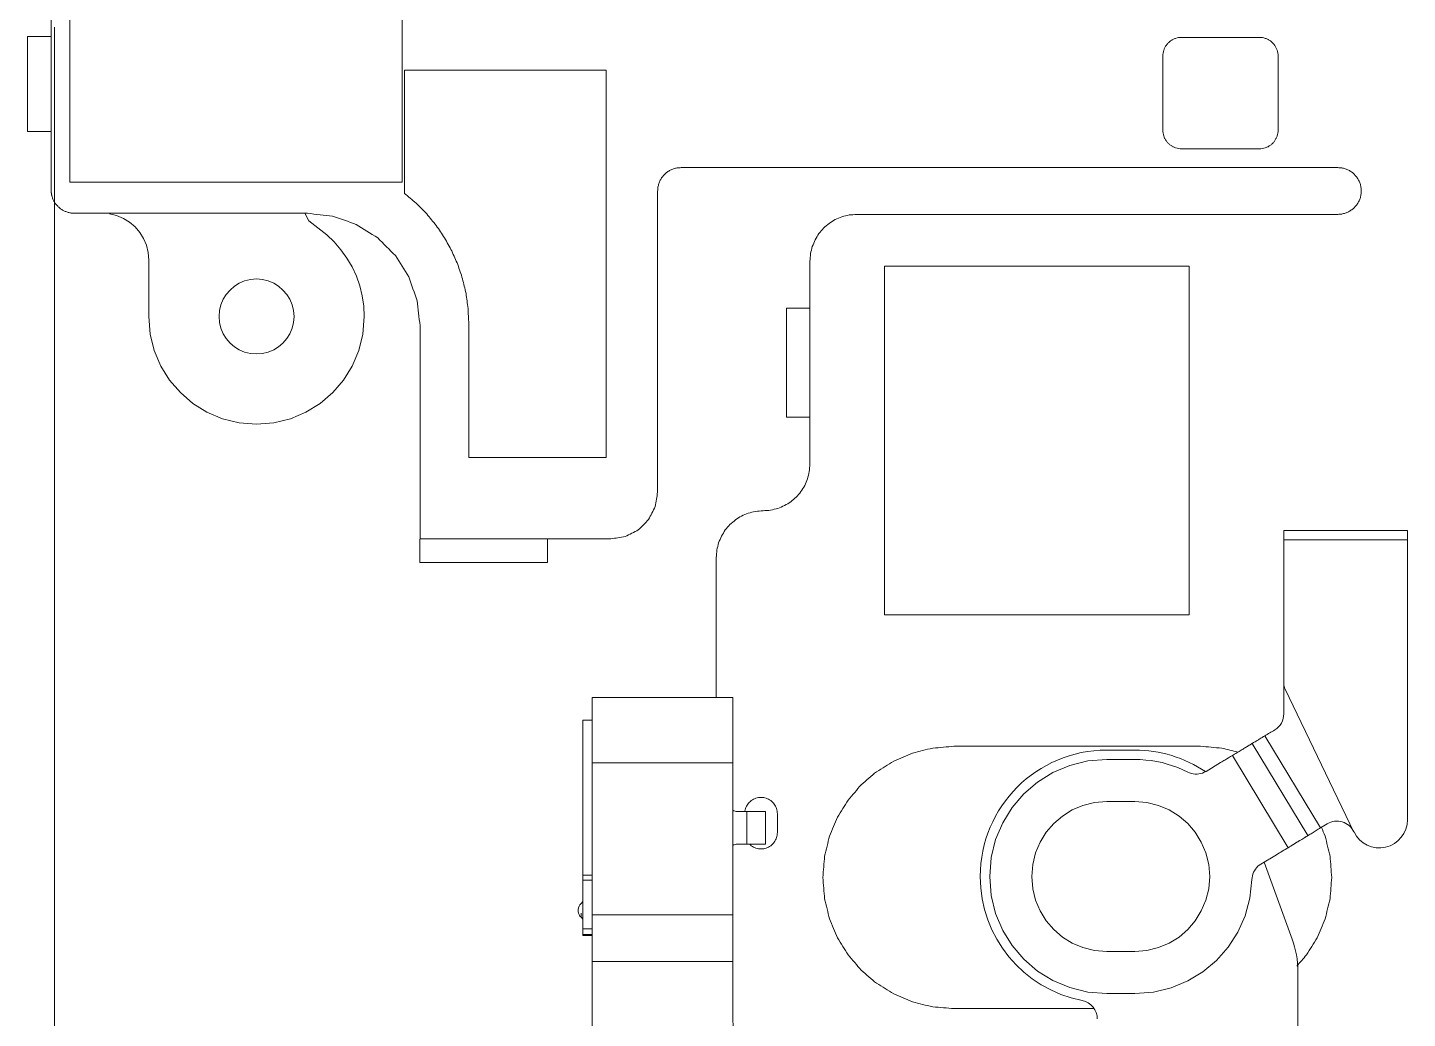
# Model space of a CAD drawing. Header units: millimetres. Extents: x 1863 to 2194, y 977 to 1295.
# Drawn here: x 2043.68 to 2058.41, y 1206.16 to 1216.73 of the extents above; entities that cross this region are included whole.
import ezdxf

# ---------------------------------------------------------------- set-up
doc = ezdxf.new("R2010")
doc.units = ezdxf.units.MM
doc.linetypes.add('CENTERX2', pattern=[101.6, 63.5, -12.7, 12.7, -12.7])
doc.layers.add('05 Tray 實際版框', color=220, linetype='Continuous', lineweight=25)
doc.layers.add('2', color=7, linetype='Continuous', true_color=0xffffff)

msp = doc.modelspace()

# ---------------------------------------------------------------- linework, layer by layer
at = {"layer": '05 Tray 實際版框', "linetype": 'CENTERX2', "lineweight": 0, "ltscale": 0.2}
msp.add_line((2043.966, 1257.38), (2043.966, 977.019), dxfattribs=at)
at = {"layer": '2', "color": 35, "linetype": 'Continuous', "lineweight": 18}
for p, q in [((2043.68, 1216.64), (2043.68, 1215.627)), ((2043.93, 1216.64), (2043.68, 1216.64)), ((2043.68, 1215.627), (2043.93, 1215.627)), ((2044.63, 1214.727), (2044.553, 1214.746)), ((2044.702, 1214.697), (2044.63, 1214.727)), ((2044.768, 1214.656), (2044.702, 1214.697)), ((2046.637, 1214.752), (2046.68, 1214.67)), ((2044.826, 1214.606), (2044.768, 1214.656)), ((2044.876, 1214.548), (2044.826, 1214.606)), ((2044.917, 1214.482), (2044.876, 1214.548)), ((2046.68, 1214.67), (2046.872, 1214.522)), ((2044.947, 1214.411), (2044.917, 1214.482)), ((2044.966, 1214.334), (2044.947, 1214.411)), ((2046.872, 1214.522), (2046.952, 1214.446)), ((2046.952, 1214.446), (2047.024, 1214.363)), ((2044.973, 1214.253), (2044.966, 1214.334)), ((2044.973, 1213.65), (2044.973, 1214.253)), ((2047.024, 1214.363), (2047.088, 1214.274)), ((2047.088, 1214.274), (2047.143, 1214.18)), ((2047.143, 1214.18), (2047.189, 1214.08)), ((2045.887, 1213.973), (2045.84, 1213.933)), ((2045.939, 1214.006), (2045.887, 1213.973)), ((2045.996, 1214.03), (2045.939, 1214.006)), ((2046.058, 1214.046), (2045.996, 1214.03)), ((2046.123, 1214.051), (2046.058, 1214.046)), ((2046.187, 1214.046), (2046.123, 1214.051)), ((2046.249, 1214.03), (2046.187, 1214.046)), ((2046.306, 1214.006), (2046.249, 1214.03)), ((2046.359, 1213.973), (2046.306, 1214.006)), ((2046.405, 1213.933), (2046.359, 1213.973)), ((2047.189, 1214.08), (2047.225, 1213.977)), ((2047.225, 1213.977), (2047.251, 1213.871)), ((2045.767, 1213.834), (2045.743, 1213.776)), ((2045.8, 1213.886), (2045.767, 1213.834)), ((2045.84, 1213.933), (2045.8, 1213.886)), ((2046.445, 1213.886), (2046.405, 1213.933)), ((2046.478, 1213.834), (2046.445, 1213.886)), ((2046.502, 1213.776), (2046.478, 1213.834)), ((2047.251, 1213.871), (2047.267, 1213.761)), ((2044.988, 1213.463), (2044.973, 1213.65)), ((2045.728, 1213.715), (2045.723, 1213.65)), ((2045.723, 1213.65), (2045.728, 1213.585)), ((2045.743, 1213.776), (2045.728, 1213.715)), ((2046.517, 1213.715), (2046.502, 1213.776)), ((2046.523, 1213.65), (2046.517, 1213.715)), ((2046.517, 1213.585), (2046.523, 1213.65)), ((2047.272, 1213.65), (2047.257, 1213.463)), ((2047.267, 1213.761), (2047.272, 1213.65)), ((2052.029, 1213.74), (2051.779, 1213.74)), ((2051.779, 1213.74), (2051.779, 1212.575)), ((2045.728, 1213.585), (2045.743, 1213.524)), ((2045.743, 1213.524), (2045.767, 1213.466)), ((2046.478, 1213.466), (2046.502, 1213.524)), ((2046.502, 1213.524), (2046.517, 1213.585)), ((2045.032, 1213.286), (2044.988, 1213.463)), ((2045.767, 1213.466), (2045.8, 1213.414)), ((2045.8, 1213.414), (2045.84, 1213.367)), ((2045.84, 1213.367), (2045.887, 1213.327)), ((2046.359, 1213.327), (2046.405, 1213.367)), ((2046.405, 1213.367), (2046.445, 1213.414)), ((2046.445, 1213.414), (2046.478, 1213.466)), ((2047.257, 1213.463), (2047.214, 1213.286)), ((2045.101, 1213.121), (2045.032, 1213.286)), ((2045.887, 1213.327), (2045.939, 1213.294)), ((2045.939, 1213.294), (2045.996, 1213.27)), ((2045.996, 1213.27), (2046.058, 1213.255)), ((2046.058, 1213.255), (2046.123, 1213.25)), ((2046.123, 1213.25), (2046.187, 1213.255)), ((2046.187, 1213.255), (2046.249, 1213.27)), ((2046.249, 1213.27), (2046.306, 1213.294)), ((2046.306, 1213.294), (2046.359, 1213.327)), ((2047.214, 1213.286), (2047.144, 1213.121)), ((2045.195, 1212.971), (2045.101, 1213.121)), ((2047.144, 1213.121), (2047.051, 1212.971)), ((2045.31, 1212.837), (2045.195, 1212.971)), ((2047.051, 1212.971), (2046.936, 1212.837)), ((2045.444, 1212.722), (2045.31, 1212.837)), ((2046.936, 1212.837), (2046.802, 1212.722)), ((2045.594, 1212.628), (2045.444, 1212.722)), ((2045.759, 1212.559), (2045.594, 1212.628)), ((2046.651, 1212.628), (2046.486, 1212.559)), ((2046.802, 1212.722), (2046.651, 1212.628)), ((2045.936, 1212.515), (2045.759, 1212.559)), ((2046.123, 1212.5), (2045.936, 1212.515)), ((2046.309, 1212.515), (2046.123, 1212.5)), ((2046.486, 1212.559), (2046.309, 1212.515)), ((2051.779, 1212.575), (2052.029, 1212.575)), ((2057.087, 1211.365), (2057.087, 1209.408)), ((2057.087, 1211.365), (2058.407, 1211.365)), ((2058.407, 1211.365), (2058.407, 1208.277)), ((2047.867, 1211.025), (2047.867, 1211.274)), ((2049.227, 1211.276), (2049.227, 1211.025)), ((2058.407, 1211.265), (2057.087, 1211.265)), ((2049.227, 1211.025), (2047.867, 1211.025)), ((2057.101, 1209.67), (2057.836, 1208.146)), ((2051.207, 1209.581), (2049.707, 1209.581)), ((2049.707, 1209.581), (2049.707, 1205.661)), ((2051.207, 1209.581), (2051.207, 1206.161)), ((2049.707, 1209.341), (2049.607, 1209.341)), ((2049.607, 1209.341), (2049.607, 1207.041)), ((2057.345, 1208.108), (2056.75, 1209.092)), ((2056.884, 1209.173), (2057.479, 1208.19)), ((2055.197, 1209.021), (2055.497, 1209.021)), ((2057.134, 1207.979), (2056.538, 1208.963)), ((2056.585, 1208.991), (2056.589, 1208.994)), ((2051.207, 1208.886), (2049.707, 1208.886)), ((2054.623, 1208.781), (2054.802, 1208.857)), ((2054.802, 1208.857), (2054.994, 1208.905)), ((2054.994, 1208.905), (2055.197, 1208.921)), ((2055.197, 1208.921), (2055.497, 1208.921)), ((2055.497, 1208.921), (2055.556, 1208.92)), ((2055.556, 1208.92), (2055.615, 1208.915)), ((2055.615, 1208.915), (2055.673, 1208.908)), ((2055.673, 1208.908), (2055.73, 1208.899)), ((2055.73, 1208.899), (2055.788, 1208.887)), ((2055.788, 1208.887), (2055.844, 1208.872)), ((2055.844, 1208.872), (2055.9, 1208.854)), ((2055.9, 1208.854), (2055.955, 1208.834)), ((2055.955, 1208.834), (2056.009, 1208.811)), ((2056.009, 1208.811), (2056.062, 1208.786)), ((2056.062, 1208.786), (2056.081, 1208.777)), ((2056.239, 1208.784), (2056.257, 1208.794)), ((2056.257, 1208.794), (2056.413, 1208.888)), ((2054.313, 1208.555), (2054.459, 1208.68)), ((2054.459, 1208.68), (2054.623, 1208.781)), ((2056.081, 1208.777), (2056.101, 1208.771)), ((2056.101, 1208.771), (2056.12, 1208.767)), ((2056.12, 1208.767), (2056.141, 1208.765)), ((2056.141, 1208.765), (2056.161, 1208.764)), ((2056.161, 1208.764), (2056.181, 1208.766)), ((2056.181, 1208.766), (2056.201, 1208.77)), ((2056.201, 1208.77), (2056.22, 1208.776)), ((2056.22, 1208.776), (2056.239, 1208.784)), ((2054.189, 1208.409), (2054.313, 1208.555)), ((2051.557, 1208.366), (2051.257, 1208.366)), ((2051.334, 1208.366), (2051.334, 1208.369)), ((2051.357, 1208.366), (2051.357, 1208.016)), ((2051.557, 1208.016), (2051.557, 1208.366)), ((2054.087, 1208.245), (2054.189, 1208.409)), ((2054.725, 1208.317), (2054.829, 1208.382)), ((2054.829, 1208.382), (2054.944, 1208.43)), ((2054.944, 1208.43), (2055.067, 1208.46)), ((2055.067, 1208.46), (2055.197, 1208.471)), ((2055.197, 1208.471), (2055.497, 1208.471)), ((2055.497, 1208.471), (2055.627, 1208.46)), ((2055.627, 1208.46), (2055.75, 1208.43)), ((2055.75, 1208.43), (2055.865, 1208.382)), ((2055.865, 1208.382), (2055.969, 1208.316)), ((2054.011, 1208.066), (2054.087, 1208.245)), ((2054.552, 1208.143), (2054.632, 1208.237)), ((2054.632, 1208.237), (2054.725, 1208.317)), ((2055.969, 1208.316), (2056.063, 1208.237)), ((2056.063, 1208.237), (2056.142, 1208.143)), ((2053.964, 1207.874), (2054.011, 1208.066)), ((2054.487, 1208.039), (2054.552, 1208.143)), ((2056.142, 1208.143), (2056.207, 1208.039)), ((2051.257, 1208.016), (2051.557, 1208.016)), ((2054.408, 1207.801), (2054.438, 1207.924)), ((2054.438, 1207.924), (2054.487, 1208.039)), ((2056.207, 1208.039), (2056.256, 1207.924)), ((2056.256, 1207.924), (2056.286, 1207.801)), ((2057.009, 1207.904), (2056.843, 1207.804)), ((2057.185, 1208.011), (2057.18, 1208.008)), ((2053.948, 1207.671), (2053.964, 1207.874)), ((2054.398, 1207.671), (2054.408, 1207.801)), ((2056.286, 1207.801), (2056.297, 1207.671)), ((2056.797, 1207.765), (2056.784, 1207.75)), ((2056.811, 1207.78), (2056.797, 1207.765)), ((2056.826, 1207.793), (2056.811, 1207.78)), ((2056.843, 1207.804), (2056.826, 1207.793)), ((2057.177, 1207.002), (2056.878, 1207.825)), ((2049.707, 1207.687), (2049.607, 1207.687)), ((2049.607, 1207.632), (2049.707, 1207.632)), ((2053.964, 1207.468), (2053.948, 1207.671)), ((2054.408, 1207.541), (2054.398, 1207.671)), ((2056.297, 1207.671), (2056.286, 1207.541)), ((2056.747, 1207.638), (2056.726, 1207.439)), ((2056.748, 1207.658), (2056.747, 1207.638)), ((2056.752, 1207.678), (2056.748, 1207.658)), ((2056.757, 1207.697), (2056.752, 1207.678)), ((2056.765, 1207.716), (2056.757, 1207.697)), ((2056.774, 1207.733), (2056.765, 1207.716)), ((2056.784, 1207.75), (2056.774, 1207.733)), ((2054.011, 1207.276), (2053.964, 1207.468)), ((2054.438, 1207.418), (2054.408, 1207.541)), ((2056.286, 1207.541), (2056.256, 1207.418)), ((2049.557, 1207.319), (2049.557, 1207.299)), ((2054.487, 1207.303), (2054.438, 1207.418)), ((2056.256, 1207.418), (2056.207, 1207.303)), ((2056.726, 1207.439), (2056.675, 1207.251)), ((2049.588, 1207.279), (2049.588, 1207.236)), ((2049.707, 1207.263), (2051.207, 1207.263)), ((2054.087, 1207.096), (2054.011, 1207.276)), ((2054.552, 1207.198), (2054.487, 1207.303)), ((2054.632, 1207.105), (2054.552, 1207.198)), ((2056.142, 1207.198), (2056.063, 1207.105)), ((2056.207, 1207.303), (2056.142, 1207.198)), ((2056.675, 1207.251), (2056.597, 1207.076)), ((2049.707, 1207.111), (2049.607, 1207.111)), ((2049.607, 1207.052), (2049.707, 1207.052)), ((2049.607, 1207.041), (2049.707, 1207.041)), ((2054.189, 1206.933), (2054.087, 1207.096)), ((2054.725, 1207.025), (2054.632, 1207.105)), ((2054.829, 1206.96), (2054.725, 1207.025)), ((2055.969, 1207.025), (2055.865, 1206.96)), ((2056.063, 1207.105), (2055.969, 1207.025)), ((2056.597, 1207.076), (2056.494, 1206.917)), ((2054.313, 1206.787), (2054.189, 1206.933)), ((2054.944, 1206.912), (2054.829, 1206.96)), ((2055.067, 1206.881), (2054.944, 1206.912)), ((2055.197, 1206.871), (2055.067, 1206.881)), ((2055.627, 1206.881), (2055.497, 1206.871)), ((2055.75, 1206.912), (2055.627, 1206.881)), ((2055.865, 1206.96), (2055.75, 1206.912)), ((2056.494, 1206.917), (2056.369, 1206.776)), ((2051.207, 1206.763), (2049.707, 1206.763)), ((2054.459, 1206.662), (2054.313, 1206.787)), ((2055.497, 1206.871), (2055.197, 1206.871)), ((2056.369, 1206.776), (2056.224, 1206.654)), ((2054.623, 1206.561), (2054.459, 1206.662)), ((2056.224, 1206.654), (2056.062, 1206.556)), ((2057.237, 1205.351), (2057.237, 1206.66)), ((2054.802, 1206.485), (2054.623, 1206.561)), ((2054.994, 1206.437), (2054.802, 1206.485)), ((2055.197, 1206.421), (2054.994, 1206.437)), ((2055.696, 1206.437), (2055.497, 1206.421)), ((2055.886, 1206.483), (2055.696, 1206.437)), ((2056.062, 1206.556), (2055.886, 1206.483)), ((2055.497, 1206.421), (2055.197, 1206.421))]:
    msp.add_line(p, q, dxfattribs=at)
for centre, radius, start, end in [((2057.237, 1209.735), 0.15, 180, 205.7479), ((2056.887, 1209.408), 0.2, 301.0877, 0), ((2055.197, 1207.671), 1.35, 90, 179.9998), ((2055.497, 1207.671), 1.35, 56.0205, 90), ((2051.257, 1208.466), 0.1, 239.9988, 270), ((2057.655, 1208.062), 0.2, 25.7462, 121.2637), ((2058.107, 1208.277), 0.3, 205.7462, 0), ((2051.257, 1207.916), 0.1, 90, 120.0012), ((2055.197, 1207.671), 1.35, 180.0002, 258.841), ((2049.637, 1207.319), 0.08, 127.9799, 180), ((2049.557, 1207.422), 0.05, 307.9799, 0), ((2049.637, 1207.299), 0.08, 180, 232.0201), ((2049.557, 1207.197), 0.05, 0, 52.0201), ((2056.237, 1206.66), 1, 0.0002, 20), ((2054.897, 1206.15), 0.2, 0.001, 78.841), ((2051.907, 1206.161), 0.7, 179.9995, 270)]:
    msp.add_arc(centre, radius, start, end, dxfattribs=at)
for points, degree in [([(2043.93, 1217.266), (2043.93, 1215.002)], 1), ([(2044.13, 1217.265), (2044.13, 1215.085)], 1), ([(2047.679, 1215.085), (2047.679, 1217.265)], 1), ([(2055.854, 1216.572), (2055.862, 1216.578), (2055.87, 1216.585), (2055.878, 1216.592)], 3), ([(2055.878, 1216.592), (2055.886, 1216.597), (2055.895, 1216.602), (2055.904, 1216.608)], 3), ([(2055.904, 1216.608), (2055.914, 1216.612), (2055.923, 1216.616), (2055.933, 1216.62)], 3), ([(2055.933, 1216.62), (2055.943, 1216.623), (2055.953, 1216.625), (2055.964, 1216.628)], 3), ([(2055.964, 1216.628), (2055.974, 1216.628), (2055.985, 1216.629), (2055.996, 1216.63)], 3), ([(2055.996, 1216.63), (2056.827, 1216.63)], 1), ([(2056.827, 1216.63), (2056.838, 1216.629), (2056.849, 1216.628), (2056.859, 1216.628)], 3), ([(2056.859, 1216.628), (2056.87, 1216.625), (2056.88, 1216.623), (2056.89, 1216.62)], 3), ([(2056.89, 1216.62), (2056.9, 1216.616), (2056.909, 1216.612), (2056.919, 1216.608)], 3), ([(2056.919, 1216.608), (2056.928, 1216.602), (2056.936, 1216.597), (2056.945, 1216.592)], 3), ([(2056.945, 1216.592), (2056.953, 1216.585), (2056.96, 1216.578), (2056.968, 1216.572)], 3), ([(2055.796, 1216.43), (2055.796, 1216.441), (2055.797, 1216.452), (2055.798, 1216.463)], 3), ([(2055.798, 1216.463), (2055.801, 1216.473), (2055.803, 1216.483), (2055.806, 1216.493)], 3), ([(2055.806, 1216.493), (2055.81, 1216.503), (2055.814, 1216.513), (2055.818, 1216.522)], 3), ([(2055.818, 1216.522), (2055.823, 1216.531), (2055.829, 1216.54), (2055.834, 1216.548)], 3), ([(2055.834, 1216.548), (2055.841, 1216.556), (2055.848, 1216.564), (2055.854, 1216.572)], 3), ([(2056.968, 1216.572), (2056.975, 1216.564), (2056.981, 1216.556), (2056.988, 1216.548)], 3), ([(2056.988, 1216.548), (2056.993, 1216.54), (2056.999, 1216.531), (2057.004, 1216.522)], 3), ([(2057.004, 1216.522), (2057.008, 1216.513), (2057.012, 1216.503), (2057.016, 1216.493)], 3), ([(2057.016, 1216.493), (2057.019, 1216.483), (2057.021, 1216.473), (2057.024, 1216.463)], 3), ([(2057.024, 1216.463), (2057.025, 1216.452), (2057.026, 1216.441), (2057.026, 1216.43)], 3), ([(2055.796, 1215.641), (2055.796, 1216.43)], 1), ([(2057.026, 1216.43), (2057.026, 1215.641)], 1), ([(2047.702, 1216.28), (2049.854, 1216.28)], 1), ([(2047.702, 1214.964), (2047.702, 1216.28)], 1), ([(2049.854, 1216.28), (2049.854, 1212.145)], 1), ([(2055.798, 1215.608), (2055.797, 1215.619), (2055.796, 1215.63), (2055.796, 1215.641)], 3), ([(2055.806, 1215.577), (2055.803, 1215.588), (2055.801, 1215.598), (2055.798, 1215.608)], 3), ([(2055.818, 1215.549), (2055.814, 1215.558), (2055.81, 1215.568), (2055.806, 1215.577)], 3), ([(2057.016, 1215.577), (2057.012, 1215.568), (2057.008, 1215.558), (2057.004, 1215.549)], 3), ([(2057.024, 1215.608), (2057.021, 1215.598), (2057.019, 1215.588), (2057.016, 1215.577)], 3), ([(2057.026, 1215.641), (2057.026, 1215.63), (2057.025, 1215.619), (2057.024, 1215.608)], 3), ([(2055.834, 1215.522), (2055.829, 1215.531), (2055.823, 1215.54), (2055.818, 1215.549)], 3), ([(2055.854, 1215.499), (2055.848, 1215.507), (2055.841, 1215.515), (2055.834, 1215.522)], 3), ([(2055.878, 1215.479), (2055.87, 1215.486), (2055.862, 1215.493), (2055.854, 1215.499)], 3), ([(2055.904, 1215.463), (2055.895, 1215.468), (2055.886, 1215.474), (2055.878, 1215.479)], 3), ([(2055.933, 1215.451), (2055.923, 1215.455), (2055.914, 1215.459), (2055.904, 1215.463)], 3), ([(2055.964, 1215.443), (2055.953, 1215.446), (2055.943, 1215.448), (2055.933, 1215.451)], 3), ([(2055.996, 1215.441), (2055.985, 1215.442), (2055.974, 1215.442), (2055.964, 1215.443)], 3), ([(2056.827, 1215.441), (2055.996, 1215.441)], 1), ([(2056.859, 1215.443), (2056.849, 1215.442), (2056.838, 1215.442), (2056.827, 1215.441)], 3), ([(2056.89, 1215.451), (2056.88, 1215.448), (2056.87, 1215.446), (2056.859, 1215.443)], 3), ([(2056.919, 1215.463), (2056.909, 1215.459), (2056.9, 1215.455), (2056.89, 1215.451)], 3), ([(2056.945, 1215.479), (2056.936, 1215.474), (2056.928, 1215.468), (2056.919, 1215.463)], 3), ([(2056.968, 1215.499), (2056.96, 1215.493), (2056.953, 1215.486), (2056.945, 1215.479)], 3), ([(2056.988, 1215.522), (2056.981, 1215.515), (2056.975, 1215.507), (2056.968, 1215.499)], 3), ([(2057.004, 1215.549), (2056.999, 1215.54), (2056.993, 1215.531), (2056.988, 1215.522)], 3), ([(2050.432, 1215.105), (2050.438, 1215.116), (2050.445, 1215.127), (2050.452, 1215.138)], 3), ([(2050.452, 1215.138), (2050.46, 1215.148), (2050.469, 1215.158), (2050.477, 1215.167)], 3), ([(2050.477, 1215.167), (2050.487, 1215.176), (2050.496, 1215.184), (2050.506, 1215.192)], 3), ([(2050.506, 1215.192), (2050.517, 1215.199), (2050.528, 1215.206), (2050.539, 1215.213)], 3), ([(2050.539, 1215.213), (2050.551, 1215.218), (2050.563, 1215.223), (2050.575, 1215.228)], 3), ([(2050.575, 1215.228), (2050.587, 1215.231), (2050.6, 1215.234), (2050.613, 1215.237)], 3), ([(2050.613, 1215.237), (2050.627, 1215.238), (2050.64, 1215.239), (2050.654, 1215.24)], 3), ([(2050.654, 1215.24), (2050.835, 1215.24)], 1), ([(2050.835, 1215.24), (2051.203, 1215.24)], 1), ([(2051.203, 1215.24), (2051.571, 1215.24)], 1), ([(2051.571, 1215.24), (2052.659, 1215.24)], 1), ([(2052.659, 1215.24), (2053.105, 1215.24)], 1), ([(2053.105, 1215.24), (2053.551, 1215.24)], 1), ([(2053.551, 1215.24), (2055.422, 1215.24)], 1), ([(2055.422, 1215.24), (2055.559, 1215.24)], 1), ([(2055.559, 1215.24), (2055.695, 1215.24)], 1), ([(2055.695, 1215.24), (2057.665, 1215.24)], 1), ([(2057.665, 1215.24), (2057.678, 1215.239), (2057.692, 1215.238), (2057.705, 1215.237)], 3), ([(2057.705, 1215.237), (2057.718, 1215.234), (2057.731, 1215.231), (2057.743, 1215.228)], 3), ([(2057.743, 1215.228), (2057.755, 1215.223), (2057.767, 1215.218), (2057.779, 1215.213)], 3), ([(2057.779, 1215.213), (2057.79, 1215.206), (2057.801, 1215.199), (2057.812, 1215.192)], 3), ([(2057.812, 1215.192), (2057.822, 1215.184), (2057.831, 1215.176), (2057.841, 1215.167)], 3), ([(2057.841, 1215.167), (2057.849, 1215.158), (2057.858, 1215.148), (2057.866, 1215.138)], 3), ([(2057.866, 1215.138), (2057.873, 1215.127), (2057.88, 1215.116), (2057.886, 1215.105)], 3), ([(2043.93, 1215.002), (2043.93, 1215), (2043.93, 1214.998), (2043.93, 1214.996)], 3), ([(2043.93, 1214.996), (2043.93, 1214.994), (2043.93, 1214.992), (2043.93, 1214.991)], 3), ([(2043.93, 1214.991), (2043.931, 1214.989), (2043.931, 1214.987), (2043.931, 1214.985)], 3), ([(2043.931, 1214.985), (2043.931, 1214.983), (2043.931, 1214.981), (2043.931, 1214.979)], 3), ([(2043.931, 1214.979), (2043.931, 1214.977), (2043.932, 1214.975), (2043.932, 1214.973)], 3), ([(2043.932, 1214.973), (2043.932, 1214.972), (2043.932, 1214.97), (2043.933, 1214.968)], 3), ([(2044.13, 1215.085), (2047.679, 1215.085)], 1), ([(2050.404, 1214.99), (2050.405, 1215.004), (2050.406, 1215.018), (2050.407, 1215.031)], 3), ([(2050.404, 1211.776), (2050.404, 1214.99)], 1), ([(2050.407, 1215.031), (2050.41, 1215.044), (2050.413, 1215.057), (2050.417, 1215.069)], 3), ([(2050.417, 1215.069), (2050.422, 1215.081), (2050.427, 1215.093), (2050.432, 1215.105)], 3), ([(2057.886, 1215.105), (2057.892, 1215.093), (2057.897, 1215.081), (2057.902, 1215.069)], 3), ([(2057.902, 1215.069), (2057.905, 1215.057), (2057.908, 1215.044), (2057.911, 1215.031)], 3), ([(2057.911, 1215.031), (2057.912, 1215.018), (2057.913, 1215.004), (2057.914, 1214.99)], 3), ([(2057.914, 1214.99), (2057.913, 1214.977), (2057.912, 1214.963), (2057.911, 1214.95)], 3), ([(2043.933, 1214.968), (2043.933, 1214.966), (2043.933, 1214.964), (2043.933, 1214.962)], 3), ([(2043.933, 1214.962), (2043.934, 1214.96), (2043.934, 1214.958), (2043.934, 1214.956)], 3), ([(2043.934, 1214.956), (2043.935, 1214.955), (2043.935, 1214.953), (2043.935, 1214.951)], 3), ([(2043.935, 1214.951), (2043.936, 1214.949), (2043.936, 1214.947), (2043.937, 1214.945)], 3), ([(2043.937, 1214.945), (2043.94, 1214.934), (2043.943, 1214.923), (2043.947, 1214.912)], 3), ([(2043.947, 1214.912), (2043.952, 1214.902), (2043.956, 1214.892), (2043.961, 1214.882)], 3), ([(2043.961, 1214.882), (2043.967, 1214.872), (2043.973, 1214.863), (2043.979, 1214.854)], 3), ([(2043.979, 1214.854), (2043.986, 1214.845), (2043.993, 1214.837), (2044.001, 1214.828)], 3), ([(2044.001, 1214.828), (2044.009, 1214.821), (2044.017, 1214.814), (2044.025, 1214.806)], 3), ([(2047.826, 1214.86), (2047.785, 1214.895), (2047.743, 1214.93), (2047.702, 1214.964)], 3), ([(2047.939, 1214.745), (2047.902, 1214.783), (2047.864, 1214.822), (2047.826, 1214.86)], 3), ([(2057.866, 1214.843), (2057.858, 1214.833), (2057.849, 1214.823), (2057.841, 1214.814)], 3), ([(2057.886, 1214.876), (2057.88, 1214.865), (2057.873, 1214.854), (2057.866, 1214.843)], 3), ([(2057.902, 1214.911), (2057.897, 1214.9), (2057.892, 1214.888), (2057.886, 1214.876)], 3), ([(2057.911, 1214.95), (2057.908, 1214.937), (2057.905, 1214.924), (2057.902, 1214.911)], 3), ([(2044.025, 1214.806), (2044.034, 1214.8), (2044.043, 1214.794), (2044.052, 1214.787)], 3), ([(2044.052, 1214.787), (2044.062, 1214.782), (2044.072, 1214.777), (2044.081, 1214.772)], 3), ([(2044.081, 1214.772), (2044.092, 1214.769), (2044.102, 1214.765), (2044.113, 1214.761)], 3), ([(2044.113, 1214.761), (2044.124, 1214.759), (2044.135, 1214.757), (2044.146, 1214.754)], 3), ([(2044.146, 1214.754), (2044.157, 1214.754), (2044.169, 1214.753), (2044.18, 1214.752)], 3), ([(2044.18, 1214.752), (2046.668, 1214.752)], 1), ([(2046.668, 1214.752), (2046.757, 1214.742), (2046.845, 1214.732), (2046.934, 1214.722)], 3), ([(2046.934, 1214.722), (2047.019, 1214.692), (2047.104, 1214.663), (2047.188, 1214.633)], 3), ([(2048.041, 1214.621), (2048.007, 1214.663), (2047.973, 1214.704), (2047.939, 1214.745)], 3), ([(2052.299, 1214.685), (2052.277, 1214.671), (2052.256, 1214.658), (2052.234, 1214.644)], 3), ([(2052.371, 1214.715), (2052.347, 1214.705), (2052.323, 1214.695), (2052.299, 1214.685)], 3), ([(2052.448, 1214.734), (2052.423, 1214.728), (2052.397, 1214.721), (2052.371, 1214.715)], 3), ([(2052.53, 1214.74), (2052.503, 1214.738), (2052.475, 1214.736), (2052.448, 1214.734)], 3), ([(2057.665, 1214.74), (2052.53, 1214.74)], 1), ([(2057.705, 1214.744), (2057.692, 1214.743), (2057.678, 1214.742), (2057.665, 1214.74)], 3), ([(2057.743, 1214.753), (2057.731, 1214.75), (2057.718, 1214.747), (2057.705, 1214.744)], 3), ([(2057.779, 1214.768), (2057.767, 1214.763), (2057.755, 1214.758), (2057.743, 1214.753)], 3), ([(2057.812, 1214.789), (2057.801, 1214.782), (2057.79, 1214.775), (2057.779, 1214.768)], 3), ([(2057.841, 1214.814), (2057.831, 1214.805), (2057.822, 1214.797), (2057.812, 1214.789)], 3), ([(2047.188, 1214.633), (2047.264, 1214.586), (2047.34, 1214.538), (2047.416, 1214.49)], 3), ([(2048.13, 1214.489), (2048.101, 1214.533), (2048.071, 1214.577), (2048.041, 1214.621)], 3), ([(2052.126, 1214.536), (2052.112, 1214.514), (2052.099, 1214.492), (2052.085, 1214.47)], 3), ([(2052.176, 1214.594), (2052.159, 1214.575), (2052.142, 1214.555), (2052.126, 1214.536)], 3), ([(2052.234, 1214.644), (2052.214, 1214.627), (2052.195, 1214.611), (2052.176, 1214.594)], 3), ([(2047.416, 1214.49), (2047.479, 1214.427), (2047.542, 1214.364), (2047.605, 1214.3)], 3), ([(2048.207, 1214.35), (2048.182, 1214.396), (2048.156, 1214.443), (2048.13, 1214.489)], 3), ([(2052.055, 1214.399), (2052.048, 1214.373), (2052.042, 1214.347), (2052.036, 1214.322)], 3), ([(2052.085, 1214.47), (2052.075, 1214.446), (2052.065, 1214.422), (2052.055, 1214.399)], 3), ([(2047.605, 1214.3), (2047.653, 1214.224), (2047.701, 1214.149), (2047.748, 1214.073)], 3), ([(2048.271, 1214.204), (2048.25, 1214.252), (2048.229, 1214.301), (2048.207, 1214.35)], 3), ([(2052.036, 1214.322), (2052.034, 1214.295), (2052.032, 1214.267), (2052.029, 1214.24)], 3), ([(2052.029, 1214.24), (2052.029, 1212.075)], 1), ([(2048.322, 1214.052), (2048.305, 1214.103), (2048.288, 1214.153), (2048.271, 1214.204)], 3), ([(2052.824, 1210.466), (2052.824, 1214.187)], 1), ([(2052.824, 1214.187), (2056.079, 1214.187)], 1), ([(2056.079, 1214.187), (2056.079, 1210.466)], 1), ([(2047.748, 1214.073), (2047.778, 1213.988), (2047.808, 1213.904), (2047.838, 1213.819)], 3), ([(2048.359, 1213.896), (2048.346, 1213.948), (2048.334, 1214), (2048.322, 1214.052)], 3), ([(2047.838, 1213.819), (2047.848, 1213.73), (2047.858, 1213.641), (2047.868, 1213.552)], 3), ([(2048.381, 1213.737), (2048.373, 1213.79), (2048.366, 1213.843), (2048.359, 1213.896)], 3), ([(2048.388, 1213.574), (2048.386, 1213.629), (2048.383, 1213.683), (2048.381, 1213.737)], 3), ([(2047.868, 1213.552), (2047.868, 1211.276)], 1), ([(2048.388, 1212.145), (2048.388, 1213.574)], 1), ([(2049.854, 1212.145), (2048.388, 1212.145)], 1), ([(2052.029, 1212.075), (2052.027, 1212.048), (2052.025, 1212.021), (2052.023, 1211.994)], 3), ([(2052.004, 1211.917), (2051.994, 1211.893), (2051.984, 1211.87), (2051.974, 1211.846)], 3), ([(2052.023, 1211.994), (2052.017, 1211.969), (2052.01, 1211.943), (2052.004, 1211.917)], 3), ([(2050.379, 1211.621), (2050.387, 1211.673), (2050.395, 1211.724), (2050.404, 1211.776)], 3), ([(2051.933, 1211.78), (2051.916, 1211.761), (2051.9, 1211.741), (2051.883, 1211.722)], 3), ([(2051.974, 1211.846), (2051.96, 1211.824), (2051.946, 1211.802), (2051.933, 1211.78)], 3), ([(2050.308, 1211.482), (2050.332, 1211.528), (2050.355, 1211.575), (2050.379, 1211.621)], 3), ([(2051.687, 1211.601), (2051.662, 1211.595), (2051.636, 1211.588), (2051.61, 1211.582)], 3), ([(2051.759, 1211.631), (2051.735, 1211.621), (2051.711, 1211.611), (2051.687, 1211.601)], 3), ([(2051.825, 1211.672), (2051.803, 1211.658), (2051.781, 1211.645), (2051.759, 1211.631)], 3), ([(2051.883, 1211.722), (2051.864, 1211.705), (2051.844, 1211.689), (2051.825, 1211.672)], 3), ([(2050.198, 1211.371), (2050.234, 1211.408), (2050.271, 1211.445), (2050.308, 1211.482)], 3), ([(2051.234, 1211.479), (2051.215, 1211.462), (2051.195, 1211.446), (2051.176, 1211.429)], 3), ([(2051.299, 1211.52), (2051.278, 1211.506), (2051.256, 1211.493), (2051.234, 1211.479)], 3), ([(2051.371, 1211.55), (2051.347, 1211.54), (2051.323, 1211.53), (2051.299, 1211.52)], 3), ([(2051.448, 1211.569), (2051.422, 1211.563), (2051.397, 1211.556), (2051.371, 1211.55)], 3), ([(2051.529, 1211.576), (2051.502, 1211.573), (2051.475, 1211.571), (2051.448, 1211.569)], 3), ([(2051.61, 1211.582), (2051.583, 1211.58), (2051.556, 1211.578), (2051.529, 1211.576)], 3), ([(2049.904, 1211.276), (2049.955, 1211.284), (2050.006, 1211.292), (2050.058, 1211.3)], 3), ([(2050.058, 1211.3), (2050.104, 1211.324), (2050.151, 1211.347), (2050.198, 1211.371)], 3), ([(2051.085, 1211.305), (2051.075, 1211.281), (2051.065, 1211.257), (2051.055, 1211.234)], 3), ([(2051.126, 1211.371), (2051.112, 1211.349), (2051.099, 1211.327), (2051.085, 1211.305)], 3), ([(2051.176, 1211.429), (2051.159, 1211.41), (2051.143, 1211.39), (2051.126, 1211.371)], 3), ([(2047.868, 1211.276), (2049.904, 1211.276)], 1), ([(2051.036, 1211.157), (2051.034, 1211.13), (2051.032, 1211.103), (2051.029, 1211.076)], 3), ([(2051.055, 1211.234), (2051.049, 1211.208), (2051.042, 1211.182), (2051.036, 1211.157)], 3), ([(2051.029, 1211.076), (2051.029, 1209.581)], 1), ([(2056.079, 1210.466), (2052.824, 1210.466)], 1), ([(2056.99, 1209.236), (2056.955, 1209.215), (2056.919, 1209.194), (2056.884, 1209.173)], 3), ([(2052.924, 1208.904), (2052.991, 1208.933), (2053.058, 1208.961), (2053.125, 1208.989)], 3), ([(2053.125, 1208.989), (2053.197, 1209.007), (2053.268, 1209.025), (2053.34, 1209.042)], 3), ([(2053.34, 1209.042), (2053.416, 1209.048), (2053.492, 1209.055), (2053.567, 1209.061)], 3), ([(2053.567, 1209.061), (2056.198, 1209.061)], 1), ([(2056.198, 1209.061), (2056.274, 1209.055), (2056.35, 1209.048), (2056.426, 1209.042)], 3), ([(2056.426, 1209.042), (2056.483, 1209.028), (2056.541, 1209.014), (2056.598, 1209)], 3), ([(2056.538, 1208.963), (2056.511, 1208.947), (2056.484, 1208.931), (2056.458, 1208.915)], 3), ([(2052.577, 1208.651), (2052.632, 1208.697), (2052.686, 1208.744), (2052.741, 1208.79)], 3), ([(2052.741, 1208.79), (2052.802, 1208.828), (2052.863, 1208.866), (2052.924, 1208.904)], 3), ([(2056.458, 1208.915), (2056.443, 1208.906), (2056.428, 1208.897), (2056.413, 1208.888)], 3), ([(2052.438, 1208.487), (2052.484, 1208.542), (2052.531, 1208.596), (2052.577, 1208.651)], 3), ([(2051.404, 1208.482), (2051.412, 1208.487), (2051.419, 1208.492), (2051.427, 1208.496)], 3), ([(2051.427, 1208.496), (2051.435, 1208.5), (2051.444, 1208.503), (2051.452, 1208.507)], 3), ([(2051.452, 1208.507), (2051.461, 1208.509), (2051.47, 1208.511), (2051.479, 1208.514)], 3), ([(2051.479, 1208.514), (2051.488, 1208.514), (2051.498, 1208.515), (2051.507, 1208.516)], 3), ([(2051.507, 1208.516), (2051.517, 1208.515), (2051.526, 1208.514), (2051.536, 1208.514)], 3), ([(2051.536, 1208.514), (2051.545, 1208.511), (2051.554, 1208.509), (2051.563, 1208.507)], 3), ([(2051.563, 1208.507), (2051.571, 1208.503), (2051.58, 1208.5), (2051.588, 1208.496)], 3), ([(2051.588, 1208.496), (2051.596, 1208.492), (2051.603, 1208.487), (2051.611, 1208.482)], 3), ([(2051.334, 1208.369), (2051.337, 1208.378), (2051.339, 1208.387), (2051.341, 1208.396)], 3), ([(2051.341, 1208.396), (2051.345, 1208.405), (2051.348, 1208.413), (2051.352, 1208.421)], 3), ([(2051.352, 1208.421), (2051.357, 1208.429), (2051.361, 1208.437), (2051.366, 1208.444)], 3), ([(2051.366, 1208.444), (2051.372, 1208.451), (2051.378, 1208.458), (2051.384, 1208.465)], 3), ([(2051.384, 1208.465), (2051.39, 1208.47), (2051.397, 1208.476), (2051.404, 1208.482)], 3), ([(2051.611, 1208.482), (2051.618, 1208.476), (2051.625, 1208.47), (2051.631, 1208.465)], 3), ([(2051.631, 1208.465), (2051.637, 1208.458), (2051.643, 1208.451), (2051.649, 1208.444)], 3), ([(2051.649, 1208.444), (2051.654, 1208.437), (2051.658, 1208.429), (2051.663, 1208.421)], 3), ([(2051.663, 1208.421), (2051.667, 1208.413), (2051.67, 1208.405), (2051.674, 1208.396)], 3), ([(2051.674, 1208.396), (2051.676, 1208.387), (2051.678, 1208.378), (2051.68, 1208.369)], 3), ([(2051.68, 1208.369), (2051.681, 1208.36), (2051.682, 1208.35), (2051.683, 1208.341)], 3), ([(2052.324, 1208.304), (2052.362, 1208.365), (2052.4, 1208.426), (2052.438, 1208.487)], 3), ([(2051.683, 1208.341), (2051.683, 1208.141)], 1), ([(2052.239, 1208.103), (2052.267, 1208.17), (2052.296, 1208.237), (2052.324, 1208.304)], 3), ([(2057.479, 1208.19), (2057.503, 1208.204), (2057.527, 1208.219), (2057.551, 1208.233)], 3), ([(2051.663, 1208.061), (2051.658, 1208.053), (2051.654, 1208.045), (2051.649, 1208.038)], 3), ([(2051.674, 1208.086), (2051.67, 1208.077), (2051.667, 1208.069), (2051.663, 1208.061)], 3), ([(2051.68, 1208.113), (2051.678, 1208.104), (2051.676, 1208.095), (2051.674, 1208.086)], 3), ([(2051.683, 1208.141), (2051.682, 1208.131), (2051.681, 1208.122), (2051.68, 1208.113)], 3), ([(2052.186, 1207.888), (2052.204, 1207.959), (2052.221, 1208.031), (2052.239, 1208.103)], 3), ([(2057.257, 1208.055), (2057.233, 1208.04), (2057.209, 1208.025), (2057.185, 1208.011)], 3), ([(2057.489, 1208.195), (2057.502, 1208.165), (2057.515, 1208.134), (2057.528, 1208.103)], 3), ([(2057.528, 1208.103), (2057.546, 1208.031), (2057.563, 1207.959), (2057.581, 1207.888)], 3), ([(2051.404, 1208), (2051.397, 1208.006), (2051.39, 1208.012), (2051.384, 1208.017)], 3), ([(2051.427, 1207.986), (2051.419, 1207.99), (2051.412, 1207.995), (2051.404, 1208)], 3), ([(2051.452, 1207.975), (2051.444, 1207.979), (2051.435, 1207.982), (2051.427, 1207.986)], 3), ([(2051.479, 1207.968), (2051.47, 1207.971), (2051.461, 1207.973), (2051.452, 1207.975)], 3), ([(2051.507, 1207.966), (2051.498, 1207.967), (2051.488, 1207.968), (2051.479, 1207.968)], 3), ([(2051.536, 1207.968), (2051.526, 1207.968), (2051.517, 1207.967), (2051.507, 1207.966)], 3), ([(2051.563, 1207.975), (2051.554, 1207.973), (2051.545, 1207.971), (2051.536, 1207.968)], 3), ([(2051.588, 1207.986), (2051.58, 1207.982), (2051.571, 1207.979), (2051.563, 1207.975)], 3), ([(2051.611, 1208), (2051.603, 1207.995), (2051.596, 1207.99), (2051.588, 1207.986)], 3), ([(2051.631, 1208.017), (2051.625, 1208.012), (2051.618, 1208.006), (2051.611, 1208)], 3), ([(2051.649, 1208.038), (2051.643, 1208.031), (2051.637, 1208.024), (2051.631, 1208.017)], 3), ([(2057.009, 1207.904), (2057.05, 1207.929), (2057.092, 1207.954), (2057.134, 1207.979)], 3), ([(2052.168, 1207.661), (2052.174, 1207.736), (2052.18, 1207.812), (2052.186, 1207.888)], 3), ([(2057.581, 1207.888), (2057.587, 1207.812), (2057.593, 1207.736), (2057.599, 1207.661)], 3), ([(2052.186, 1207.434), (2052.18, 1207.509), (2052.174, 1207.585), (2052.168, 1207.661)], 3), ([(2057.599, 1207.661), (2057.593, 1207.585), (2057.587, 1207.509), (2057.581, 1207.434)], 3), ([(2052.239, 1207.218), (2052.221, 1207.29), (2052.204, 1207.362), (2052.186, 1207.434)], 3), ([(2057.581, 1207.434), (2057.563, 1207.362), (2057.546, 1207.29), (2057.528, 1207.218)], 3), ([(2052.324, 1207.017), (2052.296, 1207.084), (2052.267, 1207.151), (2052.239, 1207.218)], 3), ([(2057.528, 1207.218), (2057.5, 1207.151), (2057.471, 1207.084), (2057.443, 1207.017)], 3), ([(2052.438, 1206.834), (2052.4, 1206.895), (2052.362, 1206.956), (2052.324, 1207.017)], 3), ([(2057.443, 1207.017), (2057.405, 1206.956), (2057.367, 1206.895), (2057.329, 1206.834)], 3), ([(2052.577, 1206.671), (2052.531, 1206.725), (2052.484, 1206.779), (2052.438, 1206.834)], 3), ([(2057.329, 1206.834), (2057.295, 1206.794), (2057.261, 1206.755), (2057.228, 1206.715)], 3), ([(2052.741, 1206.531), (2052.686, 1206.577), (2052.632, 1206.624), (2052.577, 1206.671)], 3), ([(2052.924, 1206.417), (2052.863, 1206.455), (2052.802, 1206.493), (2052.741, 1206.531)], 3), ([(2053.125, 1206.332), (2053.058, 1206.36), (2052.991, 1206.389), (2052.924, 1206.417)], 3), ([(2053.34, 1206.279), (2053.268, 1206.297), (2053.197, 1206.314), (2053.125, 1206.332)], 3), ([(2053.567, 1206.261), (2053.492, 1206.267), (2053.416, 1206.273), (2053.34, 1206.279)], 3), ([(2055.059, 1206.261), (2053.567, 1206.261)], 1)]:
    msp.add_open_spline(points, degree=degree, dxfattribs=at)
for points, knots in [([(2056.538, 1208.963), (2056.555, 1208.973), (2056.571, 1208.983), (2056.594, 1208.997), (2056.602, 1209.002), (2056.617, 1209.011), (2056.624, 1209.016), (2056.646, 1209.028), (2056.659, 1209.036), (2056.677, 1209.047), (2056.683, 1209.051), (2056.694, 1209.058), (2056.699, 1209.061), (2056.713, 1209.07), (2056.721, 1209.074), (2056.732, 1209.081), (2056.735, 1209.083), (2056.74, 1209.086), (2056.744, 1209.088), (2056.747, 1209.09), (2056.749, 1209.091), (2056.75, 1209.092), (2056.75, 1209.092), (2056.75, 1209.092), (2056.75, 1209.092)], [0, 0, 0, 0, 0.140693, 0.140693, 0.21104, 0.21104, 0.281387, 0.281387, 0.42208, 0.42208, 0.492427, 0.492427, 0.562773, 0.562773, 0.703467, 0.703467, 0.773813, 0.773813, 0.84416, 0.914506, 0.914506, 0.984853, 0.984853, 1, 1, 1, 1]), ([(2056.67, 1209.043), (2056.67, 1209.043), (2056.671, 1209.044), (2056.673, 1209.045), (2056.674, 1209.046), (2056.676, 1209.047), (2056.677, 1209.048), (2056.682, 1209.051), (2056.686, 1209.053), (2056.695, 1209.059), (2056.701, 1209.062), (2056.713, 1209.07), (2056.72, 1209.074), (2056.735, 1209.083), (2056.743, 1209.088), (2056.761, 1209.098), (2056.77, 1209.104), (2056.78, 1209.11)], [0, 0, 0, 0, 0.127921, 0.127921, 0.200594, 0.200594, 0.273267, 0.273267, 0.418614, 0.418614, 0.56396, 0.56396, 0.709307, 0.709307, 0.854653, 0.854653, 1, 1, 1, 1]), ([(2056.884, 1209.173), (2056.866, 1209.162), (2056.848, 1209.151), (2056.821, 1209.135), (2056.812, 1209.129), (2056.796, 1209.119), (2056.787, 1209.114), (2056.78, 1209.11)], [0, 0, 0, 0, 0.5, 0.5, 0.75, 0.75, 1, 1, 1, 1]), ([(2057.345, 1208.108), (2057.345, 1208.108), (2057.345, 1208.108), (2057.343, 1208.107), (2057.341, 1208.105), (2057.335, 1208.102), (2057.331, 1208.1), (2057.324, 1208.095), (2057.322, 1208.094), (2057.316, 1208.091), (2057.313, 1208.089), (2057.304, 1208.083), (2057.291, 1208.075), (2057.275, 1208.065), (2057.261, 1208.057), (2057.257, 1208.055), (2057.248, 1208.049), (2057.243, 1208.046), (2057.238, 1208.043)], [0, 0, 0, 0, 0.113136, 0.113136, 0.260947, 0.260947, 0.408757, 0.408757, 0.482663, 0.482663, 0.556568, 0.556568, 0.704379, 0.852189, 0.852189, 0.926095, 0.926095, 1, 1, 1, 1]), ([(2057.479, 1208.19), (2057.463, 1208.18), (2057.448, 1208.171), (2057.425, 1208.157), (2057.418, 1208.152), (2057.403, 1208.143), (2057.396, 1208.139), (2057.375, 1208.126), (2057.362, 1208.118), (2057.348, 1208.11), (2057.347, 1208.109), (2057.345, 1208.108)], [0, 0, 0, 0, 0.322607, 0.322607, 0.483911, 0.483911, 0.645214, 0.645214, 0.967822, 0.967822, 1, 1, 1, 1]), ([(2057.238, 1208.043), (2057.222, 1208.034), (2057.206, 1208.024), (2057.171, 1208.002), (2057.153, 1207.991), (2057.134, 1207.979)], [0, 0, 0, 0, 0.5, 0.5, 1, 1, 1, 1])]:
    msp.add_open_spline(points, degree=3, knots=knots, dxfattribs=at)

doc.saveas('drawing.dxf')
